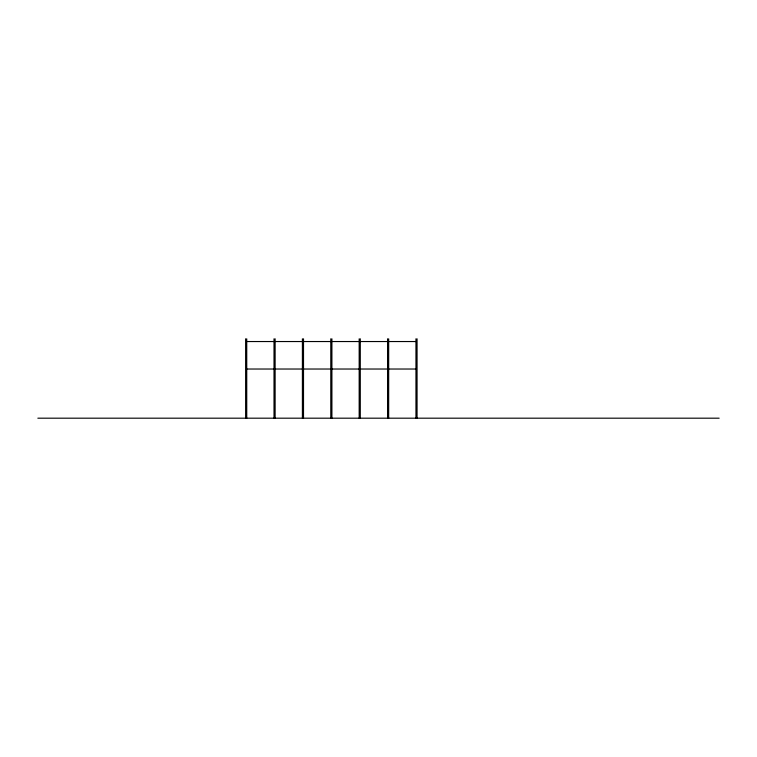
<?xml version="1.0" encoding="UTF-8"?>
<svg xmlns="http://www.w3.org/2000/svg" width="757" height="757" viewBox="0 0 757 757"><rect width="100%" height="100%" fill="white"/><g stroke="black" fill="none" stroke-linecap="round" stroke-linejoin="round"><path stroke-width="1.14" d="M246.801 341.539L415.953 341.539M246.801 369.028L415.953 369.028M37.85 418.186L719.15 418.186M417.06 338.814L417.06 418.186M415.953 338.814L415.953 418.186M388.672 338.814L388.672 418.186M387.565 338.814L387.565 418.186M360.285 338.814L360.285 418.186M359.178 338.814L359.178 418.186M331.897 338.814L331.897 418.186M330.79 338.814L330.79 418.186M303.51 338.814L303.51 418.186M302.403 338.814L302.403 418.186M275.122 338.814L275.122 418.186M274.015 338.814L274.015 418.186M246.735 338.814L246.735 418.186M245.628 338.814L245.628 418.186"/></g></svg>
